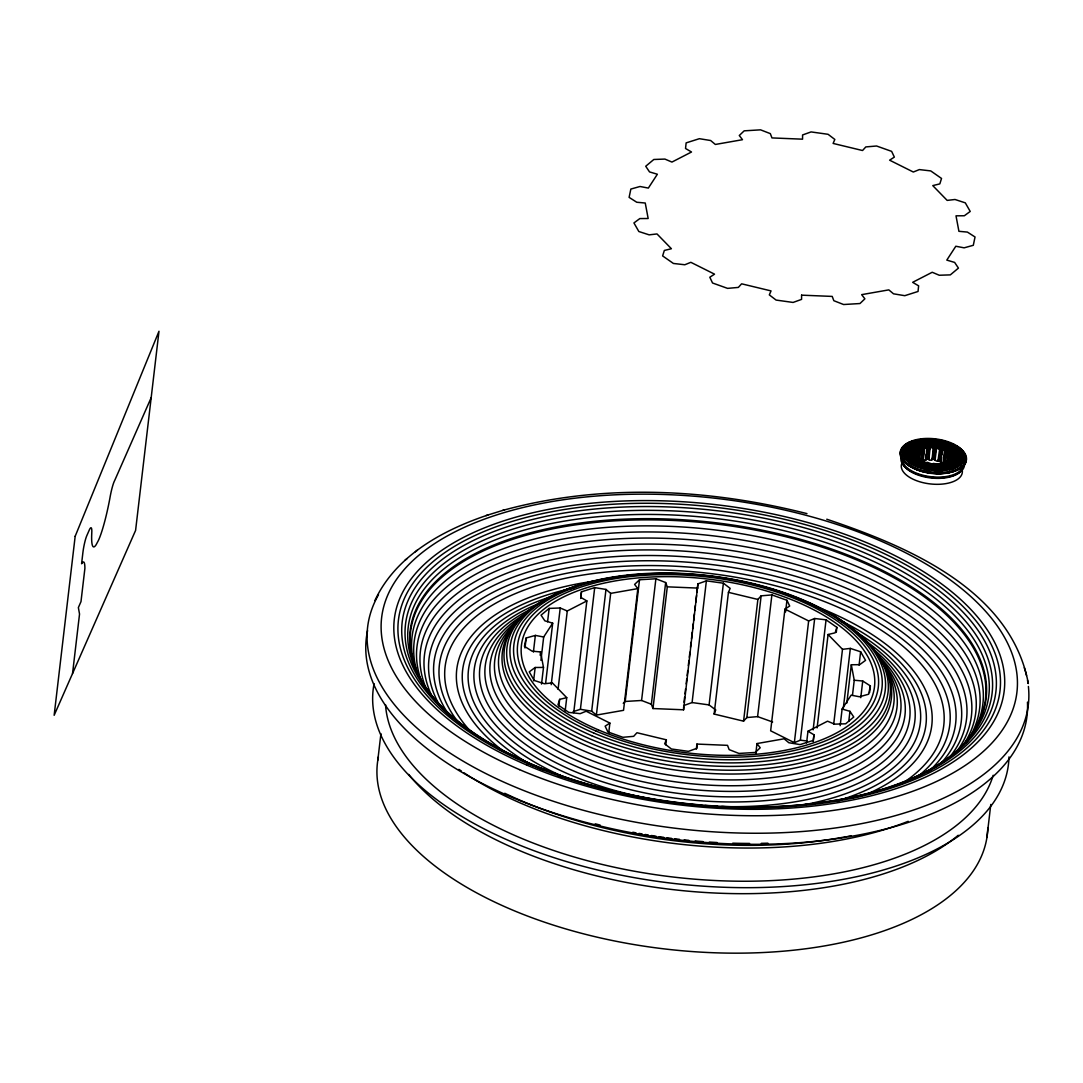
<?xml version="1.0" encoding="UTF-8"?>
<svg xmlns="http://www.w3.org/2000/svg" width="1083" height="1083" viewBox="0 0 1083 1083"><rect width="100%" height="100%" fill="white"/><g stroke="black" fill="none" stroke-linecap="round" stroke-linejoin="round"><path stroke-width="1.5" d="M573.042 711.653L580.407 709.324L591.684 711.152L596.381 715.091L623.537 710.326L637.833 588.611L634.611 584.427L639.511 579.757L655.892 578.769L665.652 582.546L651.357 704.248L652.981 708.539L683.59 709.798L683.603 706.996M806.591 742.911L807.972 731.242L813.956 734.775L813.36 740.393L800.107 744.603L788.83 742.735L784.146 738.796L756.976 743.561L760.212 747.757L755.298 752.455L738.931 753.443L729.157 749.626L727.532 745.348L696.924 744.075L696.897 748.299L688.422 751.358L671.419 748.989L664.651 743.818L666.37 739.824L636.939 732.731L633.677 736.332L622.915 737.293L607.874 731.932L605.14 726.165L609.878 723.078L586.174 711.233L580.15 713.67L568.751 712.384L557.948 704.83L559.667 699.361L566.734 697.655L565.164 710.99M683.59 709.798L697.912 583.872L706.387 580.84L723.39 583.209L730.159 588.367L728.439 592.347L714.144 714.063L743.574 721.156L746.85 717.555L761.146 595.84L771.895 594.919L786.948 600.28L789.683 606.02L784.945 609.106L770.649 730.808L794.353 742.654L800.378 740.203L806.876 740.962M926.52 452.017L927.048 447.455L930.162 447.265C924.408 464.593 935.319 464.472 933.384 447.401L936.605 447.848C930.798 463.673 941.127 467.084 939.706 448.592L942.562 449.607L942.02 454.183M931.949 459.991L933.384 447.401M637.833 588.611L610.677 593.376L605.979 589.436L594.702 587.609L581.463 591.805L580.867 597.41L586.851 600.93L573.733 712.628M920.252 460.925L921.633 459.95L925.938 460.045L927.048 447.455M927.373 447.875L921.741 448.2L920.848 461.277M72.547 673.531L79.533 614.061L78.369 607.577L80.995 601.606L84.894 568.413A35.238 4.589 -79 0 0 81.591 563.742L82.89 552.682A12.576 1.638 -79 0 1 86.816 535.652L89.442 529.682A20.496 2.667 -79 0 1 91.838 531.225L91.662 535.936A50.265 6.539 -79 0 0 96.103 544.763L98.391 540.498A46.366 6.038 -79 0 0 109.843 498.478A16.597 2.166 -79 0 1 114.69 480.486L151.187 397.637M377.818 760.09L380.932 733.651M524.998 647.986L526.176 637.982L535.354 635.41L543.68 636.994L552.696 623.158L544.857 620.83L541.053 615.171L549.149 608.402L560.222 607.996L567.275 610.988L586.851 600.93M533.405 652.088L535.354 635.41M533.594 680.841L535.164 667.494L543.49 667.426L541.527 684.09M540.173 655.269L540.566 651.939L532.078 651.167L524.443 646.294L526.176 637.982M540.931 660.346L543.68 636.994M547.592 621.75L549.149 608.402M545.642 683.17L552.696 623.158M551.22 684.7L560.222 607.996M558.07 689.343L567.275 610.988M558.882 706.035L559.667 699.361M580.678 598.479L581.463 591.805M580.407 709.324L594.702 587.609M591.684 711.152L605.979 589.436M596.381 715.091L610.677 593.376M608.7 733.083L609.878 723.078M623.253 703.327L625.216 701.459L639.511 579.757M651.357 704.248L641.583 700.471L655.892 578.769M652.981 708.539L667.29 586.837L665.652 582.546M665.788 744.833L666.37 739.824M684.009 702.244L684.591 697.249M684.984 693.919L685.58 688.91M686.162 683.914L686.757 678.906M687.15 675.575L687.732 670.567M688.314 665.571L688.91 660.562M689.302 657.232L689.885 652.237M690.467 647.228L691.062 642.233M691.455 638.889L692.24 632.228M692.633 628.885L693.215 623.889M693.607 620.559L694.393 613.885M694.785 610.555L695.367 605.546M695.76 602.216L696.545 595.542M696.938 592.211L697.912 583.872M683.617 705.588L692.091 702.556L706.387 580.84M696.342 749.084L696.924 744.075M715.863 710.069L709.094 704.925L723.39 583.209M743.574 721.156L757.87 599.441L761.146 595.84M772.639 721.995L757.599 716.621L771.895 594.919M755.812 753.565L756.976 743.561M785.568 611.949L786.948 600.28M794.353 742.654L808.649 620.938L814.673 618.501L826.058 619.828L836.861 627.368L836.279 632.377M800.378 740.203L814.673 618.501M813.13 729.861L826.058 619.828M813.171 741.435L813.956 734.775M817.11 727.884L828.075 634.516L835.155 632.81L836.861 627.368M833.68 724.337L842.493 649.313L828.075 634.516M840.164 725.691L842.114 709.027L851.143 695.164L859.455 696.762L868.634 694.217L870.366 685.918L862.731 681.004L854.243 680.232L851.319 664.745L859.658 664.678L865.547 660.359L860.633 651.776L850.345 648.406L842.493 649.313M843.291 708.431L850.345 648.406M846.825 703.097L851.319 664.745M848.774 721.332L849.952 711.328L842.114 709.027M852.483 695.245L854.243 680.232M859.076 665.111L860.633 651.776M860.782 697.682L862.731 681.004M869.581 692.579L870.366 685.918M917.599 455.753L918.858 451.327L917.694 450.528L922.269 449.107M917.788 455.943L918.506 449.851M918.14 457.419L918.858 451.327M918.722 457.419L919.616 449.811M919.25 459.233L920.32 450.108M921.024 454.278L921.741 448.2M921.633 459.95L923.054 447.78M922.757 460.126L924.192 447.956M923.23 460.519L924.652 448.348M925.938 460.045L926.155 455.063M925.627 459.625L927.535 446.981M928.727 459.436L927.752 459.057L929.173 446.886M928.889 459.869L930.162 447.265M931.949 459.571L932.801 459.273L934.223 447.103M935.17 460.018L934.494 459.503L935.929 447.333M935.008 460.424L936.605 447.848M937.946 461.128L939.706 448.592M940.653 462.089L942.088 449.919L946.19 450.988L944.769 463.172L943.022 463.28L939.354 460.681L940.775 448.497M940.856 461.209L942.291 449.039A19.887 9.788 6.7 0 0 939.8 448.308M941.127 461.791L941.668 457.216M943.022 463.28L944.457 451.11M943.631 463.037L945.053 450.866M945.324 461.588L946.393 452.464L947.273 451.746L946.19 450.988M946.569 456.864L947.111 452.288M946.745 456.309L947.273 451.746M946.948 461.548L947.842 453.939L946.393 452.464M947.733 461.466L948.627 453.858L950.143 455.05L948.722 455.483L948.004 461.575M917.964 452.708L916.204 452.816L917.937 455.753L916.516 456.2L920.266 458.772L919.386 459.49L924.584 461.317L924.381 462.211L925.884 462.739L927.278 462.279L932.436 464.147L933.289 463.416L939.123 464.255L939.286 463.362L943.604 463.47L946.339 461.128L948.153 461.399L948.965 460.722L948.722 455.483M948.938 460.275L949.656 454.197M986.911 837.484L990.796 804.452M714.144 714.063L715.294 711.396M374.908 600.51C395.85 555.579 442.825 530.088 487.905 515.007M405.001 560.249L407.086 558.557M415.385 551.775L417.388 550.137M535.164 667.494L529.262 671.853L534.176 680.435L544.478 683.766L552.33 682.859L566.734 697.655M942.088 449.919L942.562 449.607A21.132 10.41 6.7 0 1 943.821 450.027M807.972 731.242L827.547 721.183L834.587 724.161L845.661 723.796L853.756 717.027L849.952 711.328M502.688 510.418C601.837 483.14 707.957 488.501 806.97 513.626M485.969 515.603L504.488 509.863M947.842 453.939L948.627 453.858M938.271 460.762L939.354 460.681M746.85 717.555L757.599 716.621M926.114 459.165L927.752 459.057M625.216 701.459L641.583 700.471M930.324 447.699L933.384 447.821M667.29 586.837L697.885 588.096M949.019 457.04L950.63 457.608L948.708 458.529L947.801 459.909L948.586 460.14M932.801 459.273L934.494 459.503M692.091 702.556L709.094 704.925M936.429 448.254L939.381 448.958M728.439 592.347L757.87 599.441M826.762 519.217C907.216 546.184 1010.899 589.802 1028.349 683.535M784.945 609.106L808.649 620.938M540.566 651.939L543.49 667.426M957.061 446.21A33.262 16.38 6.7 0 1 956.519 469.44A33.262 16.38 6.7 0 1 909.72 465.027A33.262 16.38 6.7 0 1 910.261 441.783M911.859 441.201A33.262 16.38 6.7 0 1 913.551 440.673M915.325 440.212A33.262 16.38 6.7 0 1 917.179 439.82M923.109 439.048A33.262 16.38 6.7 0 1 933.763 439.184M938.081 439.739A33.262 16.38 6.7 0 1 940.22 440.104M942.318 440.551A33.262 16.38 6.7 0 1 944.39 441.065M952.092 443.692A33.262 16.38 6.7 0 1 953.839 444.477M965.319 455.483A33.262 16.38 6.7 0 1 932.869 473.149A33.262 16.38 6.7 0 1 901.394 449.445M902.044 448.484A33.262 16.38 6.7 0 1 902.829 447.55M963.098 452.261A33.262 16.38 6.7 0 1 963.978 453.317M965.576 457.771A32.734 16.11 6.7 0 1 965.467 461.994M965.102 463.01A32.734 16.11 6.7 0 1 949.195 472.378M947.3 472.702A32.734 16.11 6.7 0 1 918.506 469.981M916.638 469.305A32.734 16.11 6.7 0 1 902.301 459.124M901.706 458.055A32.734 16.11 6.7 0 1 900.921 455.902M964.087 464.066A32.219 15.866 6.7 0 1 963.45 465.013M962.692 465.92A32.219 15.866 6.7 0 1 958.428 469.115M957.074 469.792A32.219 15.866 6.7 0 1 952.444 471.498M950.725 471.944A32.219 15.866 6.7 0 1 948.925 472.323M945.148 472.892A32.219 15.866 6.7 0 1 930.757 472.716M920.618 470.577A32.219 15.866 6.7 0 0 928.673 472.418A31.759 15.636 6.7 0 1 920.767 470.631M916.881 469.291A32.219 15.866 6.7 0 1 915.108 468.573M913.416 467.815A32.219 15.866 6.7 0 1 908.881 465.243M907.568 464.309A32.219 15.866 6.7 0 1 902.166 458.217M901.719 457.161A32.219 15.866 6.7 0 1 901.218 455.05M945.513 450.582A22.174 10.925 6.7 0 1 949.466 467.315A22.174 10.925 6.7 0 1 916.286 464.187A22.174 10.925 6.7 0 1 920.997 448.267A20.252 9.977 6.7 0 0 917.342 449.811M923.515 447.78A22.174 10.925 6.7 0 1 924.841 447.604M939.002 448.484A22.174 10.925 6.7 0 1 940.382 448.822M943.036 449.621A22.174 10.925 6.7 0 1 944.295 450.081M947.449 451.638A21.633 10.654 6.7 0 1 947.774 467.463A21.633 10.654 6.7 0 1 916.123 463.429A21.633 10.654 6.7 0 1 921.322 448.308M923.772 447.848A21.633 10.654 6.7 0 1 925.058 447.672M938.88 448.538A21.633 10.654 6.7 0 1 940.22 448.863M942.806 449.648A21.633 10.654 6.7 0 1 944.051 450.095M945.229 450.569A21.633 10.654 6.7 0 1 946.366 451.083M950.712 453.926A21.132 10.41 6.7 0 1 944.579 467.856A21.132 10.41 6.7 0 1 915.487 462.224A21.132 10.41 6.7 0 1 921.619 448.294M924.016 447.834A21.132 10.41 6.7 0 1 925.275 447.672M944.985 450.501A21.132 10.41 6.7 0 1 946.082 451.002M947.138 451.53A21.132 10.41 6.7 0 1 949.926 453.29M943.266 449.54A22.743 11.196 6.7 0 1 955.003 463.294A22.743 11.196 6.7 0 1 932.774 469.9M929.823 469.521A22.743 11.196 6.7 0 1 925.505 468.614M924.124 468.235A22.743 11.196 6.7 0 1 910.478 457.635A22.743 11.196 6.7 0 1 920.672 448.132M921.944 447.875A22.743 11.196 6.7 0 1 926.006 447.347M936.24 447.807A22.743 11.196 6.7 0 0 934.764 447.59A20.252 9.977 6.7 0 1 936.037 447.739M939.137 448.362A22.743 11.196 6.7 0 1 940.545 448.714M950.36 453.709A20.672 10.18 6.7 0 1 945.459 467.044A20.672 10.18 6.7 0 1 917.518 463.037A20.672 10.18 6.7 0 1 918.763 449.174M919.765 448.809A20.672 10.18 6.7 0 1 920.807 448.484M924.259 447.753A20.672 10.18 6.7 0 1 925.491 447.59M934.71 447.712A20.672 10.18 6.7 0 1 936.05 447.902M939.963 448.728A20.672 10.18 6.7 0 1 941.222 449.079M942.44 449.472A20.672 10.18 6.7 0 1 943.618 449.892M944.755 450.352A20.672 10.18 6.7 0 1 945.838 450.853M946.867 451.367A20.672 10.18 6.7 0 1 949.588 453.087M950.468 453.709A19.887 9.788 6.7 0 1 944.742 466.028A19.887 9.788 6.7 0 1 918.479 462.265A19.887 9.788 6.7 0 1 918.506 449.12M919.399 448.741A19.887 9.788 6.7 0 1 921.362 448.078M922.418 447.807A19.887 9.788 6.7 0 1 925.87 447.211M934.751 447.32A19.887 9.788 6.7 0 1 937.309 447.739M943.307 449.431A19.887 9.788 6.7 0 1 946.434 450.853M947.368 451.381A19.887 9.788 6.7 0 1 949.805 453.1M942.291 449.283A20.252 9.977 6.7 0 1 950.725 463.89A20.252 9.977 6.7 0 1 922.526 464.973A20.252 9.977 6.7 0 1 916.556 450.271M923.312 447.793A20.252 9.977 6.7 0 1 925.681 447.441M939.868 448.552A20.252 9.977 6.7 0 1 941.1 448.89M939.286 448.172A23.325 11.493 6.7 0 1 955.964 459.03A23.325 11.493 6.7 0 1 945.689 469.535M944.39 469.819A23.325 11.493 6.7 0 1 932.747 470.266M928.226 469.616A23.325 11.493 6.7 0 1 925.302 468.953M923.894 468.546A23.325 11.493 6.7 0 1 921.186 467.626M919.9 467.098A23.325 11.493 6.7 0 1 910.045 455.063A23.325 11.493 6.7 0 1 925.816 447.13A17.775 8.759 6.7 0 1 951.023 457.852A17.775 8.759 6.7 0 1 923.393 461.981A17.775 8.759 6.7 0 1 925.748 447.008M934.805 447.387A23.325 11.493 6.7 0 1 937.81 447.861M947.287 469.494A23.921 11.778 6.7 0 0 955.869 457.473A23.921 11.778 6.7 0 0 934.846 447.117A19.589 9.639 6.7 0 1 938.541 447.699M943.293 470.333A23.921 11.778 6.7 0 1 941.872 470.523M926.601 469.575A23.921 11.778 6.7 0 1 925.112 469.21M922.256 468.357A23.921 11.778 6.7 0 1 920.888 467.856M919.575 467.328A23.921 11.778 6.7 0 1 918.316 466.759M917.125 466.15A23.921 11.778 6.7 0 1 916.001 465.514M914.945 464.851A23.921 11.778 6.7 0 1 925.627 446.846M928.645 446.724A23.921 11.778 6.7 0 1 930.189 446.751M909.558 462.116A28.469 14.025 6.7 0 1 915.325 444.03A28.469 14.025 6.7 0 1 953.094 448.213A28.469 14.025 6.7 0 1 955.544 467.206M954.353 467.802A28.469 14.025 6.7 0 1 953.081 468.357M918.844 467.369A28.469 14.025 6.7 0 1 917.274 466.732M914.363 465.324A28.469 14.025 6.7 0 1 913.023 464.58M934.791 446.819A19.426 9.557 6.7 0 1 950.901 461.805A19.426 9.557 6.7 0 1 919.792 461.94A19.426 9.557 6.7 0 1 924.963 446.859M926.127 446.71A19.426 9.557 6.7 0 1 933.532 446.683M943.212 449.107A19.589 9.639 6.7 0 1 948.857 463.768A19.589 9.639 6.7 0 1 919.941 462.455A19.589 9.639 6.7 0 1 920.591 448.078M921.592 447.78A19.589 9.639 6.7 0 1 924.855 447.076M928.456 446.751A19.589 9.639 6.7 0 1 930.96 446.738M939.746 447.996A19.589 9.639 6.7 0 1 942.088 448.7M944.254 469.535A29.227 14.39 6.7 0 1 904.576 450.853A29.227 14.39 6.7 0 1 950.4 444.896A29.227 14.39 6.7 0 1 946 469.318M912.807 463.741A28.943 14.255 6.7 0 1 915.149 442.852A28.943 14.255 6.7 0 1 957.169 449.58A28.943 14.255 6.7 0 1 947.503 469.291M933.059 469.846A28.943 14.255 6.7 0 0 944.105 469.792A28.997 14.282 6.7 0 1 933.072 469.778M929.309 469.372A28.943 14.255 6.7 0 1 925.627 468.655M914.16 464.499A28.943 14.255 6.7 0 0 923.826 468.208A28.997 14.282 6.7 0 1 909.612 445.235A28.997 14.282 6.7 0 1 955.314 448.064A28.997 14.282 6.7 0 1 945.865 469.508M929.309 469.305A28.997 14.282 6.7 0 1 925.613 468.587M961.934 469.656A30.703 15.121 6.7 0 1 932.179 478.104A30.703 15.121 6.7 0 1 902.938 464.079M902.505 463.077A30.703 15.121 6.7 0 1 902.193 462.062M962.327 470.78A30.703 15.121 6.7 0 1 928.483 483.695A30.703 15.121 6.7 0 1 902.41 462.184M964.439 463.659A31.989 15.744 6.7 0 1 930.229 477.265A31.989 15.744 6.7 0 1 901.543 455.672M962.909 466.543A30.703 15.121 6.7 0 1 930.324 476.642A30.703 15.121 6.7 0 1 902.125 458.813M961.866 465.988A30.703 15.121 6.7 0 1 961.149 466.854M903.466 459.517A30.703 15.121 6.7 0 0 928.727 473.041A30.703 15.121 6.7 0 0 959.335 468.465A31.759 15.636 6.7 0 1 948.667 472.364M960.594 467.342A30.987 15.257 6.7 0 1 956.045 470.252M954.651 470.848A30.987 15.257 6.7 0 1 953.162 471.389M951.591 471.877A30.987 15.257 6.7 0 1 905.307 462.13M961.812 466.245A31.339 15.433 6.7 0 1 959.971 467.883M958.875 468.641A31.339 15.433 6.7 0 1 956.357 470.022M954.949 470.631A31.339 15.433 6.7 0 1 948.424 472.472M946.623 472.784A31.339 15.433 6.7 0 1 917.26 469.535M915.541 468.831A31.339 15.433 6.7 0 1 909.476 465.595M908.204 464.688A31.339 15.433 6.7 0 1 904.21 460.803M962.232 466.042A31.759 15.636 6.7 0 1 961.366 466.895M946.84 472.675A31.759 15.636 6.7 0 1 930.757 472.743M918.898 470.036A31.759 15.636 6.7 0 1 913.673 467.91M912.089 467.111A31.759 15.636 6.7 0 1 909.206 465.379M906.728 463.524A31.759 15.636 6.7 0 1 903.168 459.503M905.632 457.121A28.74 14.147 6.7 0 1 922.12 441.972A28.74 14.147 6.7 0 1 957.629 450.704A28.74 14.147 6.7 0 1 951.943 468.506M950.481 468.953A28.74 14.147 6.7 0 1 948.938 469.345M943.97 470.198A28.74 14.147 6.7 0 1 933.005 470.239M927.441 469.44A28.74 14.147 6.7 0 1 925.613 469.061M917.179 466.353A28.74 14.147 6.7 0 1 915.676 465.663M914.242 464.945A28.74 14.147 6.7 0 1 910.451 462.549M909.382 461.683A28.74 14.147 6.7 0 1 906.16 458.055M908.827 461.629A28.131 13.849 6.7 0 1 917.436 444.071A28.131 13.849 6.7 0 1 954.881 450.054A28.131 13.849 6.7 0 1 952.796 468.655A26.791 13.199 6.7 0 0 953.351 451.205A26.791 13.199 6.7 0 0 918.546 445.627A26.791 13.199 6.7 0 0 909.057 461.629M911.981 464.133A28.131 13.849 6.7 0 1 909.774 462.482M914.066 465.027A25.099 12.36 6.7 0 1 915.974 448.037A25.099 12.36 6.7 0 1 950.508 451.3A25.099 12.36 6.7 0 1 951.619 468.573M950.495 469.061A25.099 12.36 6.7 0 1 949.277 469.508M916.353 466.394A25.099 12.36 6.7 0 1 915.176 465.731M909.124 461.967A27.738 13.659 6.7 0 1 931.691 443.529A27.738 13.659 6.7 0 1 958.55 465.013M957.792 465.758A27.738 13.659 6.7 0 1 955.951 467.152M954.881 467.775A27.738 13.659 6.7 0 1 953.717 468.357M912.224 464.445A27.738 13.659 6.7 0 1 911.101 463.646M909.503 461.818A26.263 12.928 6.7 0 1 918.33 446.25A26.263 12.928 6.7 0 1 952.147 451.097A26.263 12.928 6.7 0 1 953.609 468.14M912.17 464.228A26.263 12.928 6.7 0 1 911.182 463.443M910.762 462.739A25.694 12.658 6.7 0 1 917.721 446.954A25.694 12.658 6.7 0 1 951.334 451.218A25.694 12.658 6.7 0 1 953.148 468.127M950.915 469.169A25.694 12.658 6.7 0 1 949.683 469.616M912.59 464.296A25.694 12.658 6.7 0 1 911.629 463.538M909.476 462.251A27.292 13.443 6.7 0 1 932.558 444.165A27.292 13.443 6.7 0 1 957.345 465.988M956.492 466.692A27.292 13.443 6.7 0 1 955.544 467.342M954.489 467.964A27.292 13.443 6.7 0 1 953.338 468.546M910.762 463.294A26.791 13.199 6.7 0 1 909.869 462.468M1028.39 686.446A332.63 163.79 6.7 0 1 663.27 826.667A332.63 163.79 6.7 0 1 378.522 594.716M1024.315 667.737A332.63 163.79 6.7 0 1 1026.522 675.548M1027.496 680.219A332.63 163.79 6.7 0 1 1027.997 683.346M1027.456 702.163A332.63 163.79 6.7 0 1 683.576 840.435A332.63 163.79 6.7 0 1 367.584 630.631M867.361 642.233A221.812 109.221 6.7 0 1 898.917 754.689A221.812 109.221 6.7 0 1 722.415 806.551M716.039 806.348A221.812 109.221 6.7 0 1 706.441 805.847M698.413 805.278A221.812 109.221 6.7 0 1 691.996 804.723M687.191 804.249A221.812 109.221 6.7 0 1 682.371 803.708M677.579 803.126A221.812 109.221 6.7 0 1 672.773 802.489M669.592 802.043A221.812 109.221 6.7 0 1 664.813 801.325M661.632 800.811A221.812 109.221 6.7 0 1 658.464 800.283M655.296 799.728A221.812 109.221 6.7 0 1 482.693 707.091A221.812 109.221 6.7 0 1 544.803 601.241M875.145 650.707A216.397 106.554 6.7 0 1 828.806 788.884A216.397 106.554 6.7 0 1 539.713 753.727A216.397 106.554 6.7 0 1 531.469 608.903M878.34 655.621A211.32 104.063 6.7 0 1 822.349 785.161A211.32 104.063 6.7 0 1 546.874 751.656A211.32 104.063 6.7 0 1 526.988 612.897M856.22 632.201A227.471 112.009 6.7 0 1 802.016 805.129M566.504 778.095A227.471 112.009 6.7 0 1 554.306 595.691M880.858 659.791A206.65 101.761 6.7 0 1 681.87 788.383A206.65 101.761 6.7 0 1 523.333 616.308M880.926 660.887A198.866 97.93 6.7 0 1 692.754 778.041A198.866 97.93 6.7 0 1 514.439 625.081M879.748 659.344A202.48 99.704 6.7 0 1 688.274 783.429A202.48 99.704 6.7 0 1 518.689 620.545M856.734 632.499A194.223 95.642 6.7 0 1 818.586 758.127A194.223 95.642 6.7 0 1 557.055 726.327A194.223 95.642 6.7 0 1 553.413 595.609M571.486 588.421A194.223 95.642 6.7 0 1 575.655 587.067M838.296 619.408A194.223 95.642 6.7 0 1 843.928 623.036M846.635 624.891A194.223 95.642 6.7 0 1 851.834 628.654M877.717 655.54A195.874 96.455 6.7 0 1 690.778 771.922A195.874 96.455 6.7 0 1 520.842 618.352M750.519 583.48A191.826 94.451 6.7 0 1 863.219 731.77A191.826 94.451 6.7 0 1 566.585 727.465A191.826 94.451 6.7 0 1 593.322 581.205M594.811 580.854A191.826 94.451 6.7 0 1 615.076 577.049M618.312 576.576A191.826 94.451 6.7 0 1 623.212 575.939M626.515 575.56A191.826 94.451 6.7 0 1 634.868 574.748M638.253 574.477A191.826 94.451 6.7 0 1 648.731 573.868M680.99 573.936A191.826 94.451 6.7 0 1 690.331 574.477M696.586 574.965A191.826 94.451 6.7 0 1 702.826 575.547M707.497 576.061A191.826 94.451 6.7 0 1 712.181 576.63M716.838 577.253A191.826 94.451 6.7 0 1 719.951 577.699M724.595 578.403A191.826 94.451 6.7 0 1 736.887 580.583M741.449 581.49A191.826 94.451 6.7 0 1 749.016 583.141M617.96 792.174A295.321 145.42 6.7 0 1 471.146 546.225A295.321 145.42 6.7 0 1 959.24 614.264A295.321 145.42 6.7 0 1 721.048 806.537M717.839 806.375A295.321 145.42 6.7 0 1 705.033 805.508M701.838 805.251A295.321 145.42 6.7 0 1 658.694 800.066M657.11 799.809A295.321 145.42 6.7 0 1 639.742 796.763M638.185 796.465A295.321 145.42 6.7 0 1 619.503 792.526M489.069 743.182A292.302 143.931 6.7 0 1 500.887 537.723A292.302 143.931 6.7 0 1 915.622 584.4A292.302 143.931 6.7 0 1 887.708 788.045M886.26 788.532A292.302 143.931 6.7 0 1 874.374 792.215M872.857 792.648A292.302 143.931 6.7 0 1 866.711 794.326M863.584 795.139A292.302 143.931 6.7 0 1 857.262 796.695M855.665 797.061A292.302 143.931 6.7 0 1 852.456 797.792M839.474 800.445A292.302 143.931 6.7 0 1 836.442 801M562.294 777.134A292.302 143.931 6.7 0 1 557.731 775.496M542.854 769.796A292.302 143.931 6.7 0 1 535.611 766.791M534.176 766.182A292.302 143.931 6.7 0 1 527.962 763.447M517.349 758.493A292.302 143.931 6.7 0 1 514.384 757.044M502.864 751.074A292.302 143.931 6.7 0 1 495.933 747.216M493.212 745.645A292.302 143.931 6.7 0 1 490.531 744.062M958.252 835.25A307.044 151.187 6.7 0 1 675.846 889.942A307.044 151.187 6.7 0 1 408.697 774.413M987.804 827.629A307.044 151.187 6.7 0 1 665.531 949.046A307.044 151.187 6.7 0 1 378.414 756.841M1008.977 756.909A319.837 157.495 6.7 0 1 673.775 883.444A319.837 157.495 6.7 0 1 374.095 683.657M993.179 775.252A307.044 151.187 6.7 0 1 673.978 877.122A307.044 151.187 6.7 0 1 385.521 704.667M908.204 821.307A307.044 151.187 6.7 0 1 464.066 772.856M461.466 771.11A307.044 151.187 6.7 0 1 458.908 769.363M851.008 835.724A309.86 152.581 6.7 0 1 847.84 836.347M846.243 836.658A309.86 152.581 6.7 0 1 504.746 793.27M840.652 620.654A233.278 114.879 6.7 0 1 837.958 800.716M528.314 763.271A233.278 114.879 6.7 0 1 572.406 588.218M815.607 606.331A239.153 117.763 6.7 0 1 866.806 794.205M503.866 751.48A239.153 117.763 6.7 0 1 597.802 580.623M423.101 685.322A281.336 138.529 6.7 0 1 708.769 541.486A281.336 138.529 6.7 0 1 963.261 745.131M417.957 674.736A284.68 140.181 6.7 0 1 717.136 536.329A284.68 140.181 6.7 0 1 966.009 742.884M426.458 689.275A277.397 136.593 6.7 0 1 712.628 547.971A277.397 136.593 6.7 0 1 956.181 752.265M459.138 723.39A256.955 126.535 6.7 0 1 709.487 569.103A256.955 126.535 6.7 0 1 916.881 777.269M448.849 714.78A262.614 129.324 6.7 0 1 709.839 564.338A262.614 129.324 6.7 0 1 929.065 771.123M429.802 693.621A289.405 142.509 6.7 0 1 712.127 523.536A289.405 142.509 6.7 0 1 954.773 752.969M951.023 756.191A289.405 142.509 6.7 0 1 948.41 758.303M944.498 761.281A289.405 142.509 6.7 0 1 942.02 763.055M436.381 701.906A289.405 142.509 6.7 0 1 430.804 694.961M433.105 697.587A289.96 142.78 6.7 0 1 723.864 523.779A289.96 142.78 6.7 0 1 938.771 764.95M936.132 766.669A289.96 142.78 6.7 0 1 933.438 768.348M930.676 770.013A289.96 142.78 6.7 0 1 927.847 771.651M452.68 718.056A289.96 142.78 6.7 0 1 435.014 699.902M472.296 733.218A251.053 123.624 6.7 0 1 544.681 583.385A251.053 123.624 6.7 0 1 866.4 621.263A251.053 123.624 6.7 0 1 901.787 783.781M415.872 669.998A287.388 141.521 6.7 0 1 711.666 529.546A287.388 141.521 6.7 0 1 972.751 733.164M971.884 734.585A287.388 141.521 6.7 0 1 967.105 741.544M418.011 675.616A287.388 141.521 6.7 0 1 416.427 671.568M432.442 697.262A272.916 134.387 6.7 0 1 711.937 553.751A272.916 134.387 6.7 0 1 948.464 758.614M439.969 706.021A267.961 131.95 6.7 0 1 708.363 558.936A267.961 131.95 6.7 0 1 941.344 762.906M767.888 843.183A313.38 154.314 6.7 0 1 761.254 843.346M749.585 843.44A313.38 154.314 6.7 0 1 732.758 843.183M717.136 842.533A313.38 154.314 6.7 0 1 709.297 842.06M703.029 841.613A313.38 154.314 6.7 0 1 695.178 840.963M688.896 840.367A313.38 154.314 6.7 0 1 684.199 839.88M679.488 839.352A313.38 154.314 6.7 0 1 674.79 838.797M671.663 838.418A313.38 154.314 6.7 0 1 666.966 837.795M663.838 837.376A313.38 154.314 6.7 0 1 659.154 836.699M656.041 836.225A313.38 154.314 6.7 0 1 651.384 835.507M648.27 834.993A313.38 154.314 6.7 0 1 645.17 834.479M642.084 833.937A313.38 154.314 6.7 0 1 638.984 833.396M635.911 832.827A313.38 154.314 6.7 0 1 632.824 832.245M600.077 825.056A313.38 154.314 6.7 0 1 595.23 823.825M801.596 295.158L801.569 299.382L793.094 302.441L776.091 300.072L769.323 294.887L771.042 290.907L741.611 283.814L738.349 287.415L727.586 288.376L712.546 283.001L709.812 277.234L714.55 274.161L690.846 262.316L684.822 264.753L673.423 263.467L662.62 255.913L664.339 250.444L671.406 248.738L657.002 233.942L649.15 234.849L638.848 231.518L633.934 222.936L639.836 218.576L648.162 218.509L645.251 203.022L636.75 202.25L629.115 197.377L630.847 189.065L640.026 186.493L648.351 188.076L657.367 174.241L649.529 171.913L645.725 166.254L653.821 159.485L664.894 159.079L671.947 162.071L691.523 151.999L685.539 148.493L686.135 142.888L699.374 138.692L710.651 140.519L715.349 144.459L742.505 139.693L739.283 135.51L744.183 130.84L760.564 129.838L770.324 133.629L771.962 137.92L802.557 139.179L802.584 134.955L811.059 131.923L828.062 134.292L834.831 139.45L833.111 143.43L862.542 150.523L865.818 146.922L876.567 146.002L891.62 151.363L894.355 157.103L889.617 160.176L913.321 172.021L919.345 169.584L930.73 170.911L941.533 178.451L939.827 183.893L932.761 185.599L947.165 200.396L955.016 199.489L965.305 202.859L970.219 211.442L964.33 215.761L956.005 215.828L958.915 231.315L967.403 232.087L975.038 236.987L973.306 245.299L964.127 247.831L955.815 246.247L946.799 260.11L954.624 262.411L958.441 268.11L950.332 274.879L939.259 275.244L932.219 272.266L912.644 282.325L918.628 285.844L918.032 291.476L904.779 295.686L893.516 293.818L888.818 289.878L861.648 294.644L864.884 298.827L859.97 303.538L843.603 304.526L833.842 300.708L832.204 296.417L801.596 295.158M75.174 536.275L54.15 715.294L135.592 530.413L158.984 331.249L75.174 536.275M922.96 462.319A18.533 9.124 6.7 0 0 951.767 458.001A18.533 9.124 6.7 0 0 925.423 446.683A18.533 9.124 6.7 0 0 922.96 462.319M922.757 462.576A18.885 9.3 6.7 0 0 952.092 458.19A18.885 9.3 6.7 0 0 925.248 446.656A18.885 9.3 6.7 0 0 922.757 462.576M923.176 462.116A18.154 8.935 6.7 0 0 951.402 457.892A18.154 8.935 6.7 0 0 925.586 446.805A18.154 8.935 6.7 0 0 923.176 462.116M922.554 462.888A19.183 9.449 6.7 0 0 952.363 458.434A19.183 9.449 6.7 0 0 925.099 446.71A19.183 9.449 6.7 0 0 922.554 462.888M916.489 465.419A30.283 14.918 6.7 0 0 963.545 458.38A30.283 14.918 6.7 0 0 920.496 439.888A30.283 14.918 6.7 0 0 916.489 465.419M916.259 465.514A30.703 15.121 6.7 0 0 963.978 458.38A30.703 15.121 6.7 0 0 920.32 439.63A30.703 15.121 6.7 0 0 916.259 465.514M915.541 465.974A31.989 15.744 6.7 0 0 965.237 458.542A31.989 15.744 6.7 0 0 919.778 439.008A31.989 15.744 6.7 0 0 915.541 465.974M916.692 465.406A29.891 14.715 6.7 0 0 963.139 458.461A29.891 14.715 6.7 0 0 920.658 440.212A29.891 14.715 6.7 0 0 916.692 465.406M916.868 465.487A29.525 14.539 6.7 0 0 962.76 458.61A29.525 14.539 6.7 0 0 920.78 440.578A29.525 14.539 6.7 0 0 916.868 465.487M593.714 733.001A185.315 91.256 6.7 0 0 881.724 689.925A185.315 91.256 6.7 0 0 618.271 576.779A185.315 91.256 6.7 0 0 593.714 733.001M591.602 735.641A188.794 92.976 6.7 0 0 885.014 691.753A188.794 92.976 6.7 0 0 616.62 576.467A188.794 92.976 6.7 0 0 591.602 735.641M598.046 729.739A177.734 87.52 6.7 0 0 874.265 688.422A177.734 87.52 6.7 0 0 621.601 579.892A177.734 87.52 6.7 0 0 598.046 729.739M595.907 730.998A181.565 89.402 6.7 0 0 878.069 688.788A181.565 89.402 6.7 0 0 619.963 577.929A181.565 89.402 6.7 0 0 595.907 730.998M528.937 764.097A302.847 149.129 6.7 0 0 999.595 693.689A302.847 149.129 6.7 0 0 569.076 508.78A302.847 149.129 6.7 0 0 528.937 764.097M526.649 765.018A307.044 151.187 6.7 0 0 1003.819 693.648A307.044 151.187 6.7 0 0 567.343 506.181A307.044 151.187 6.7 0 0 526.649 765.018M519.461 769.607A319.837 157.495 6.7 0 0 1016.504 695.259A319.837 157.495 6.7 0 0 561.833 499.98A319.837 157.495 6.7 0 0 519.461 769.607M531.008 763.975A298.881 147.18 6.7 0 0 995.507 694.501A298.881 147.18 6.7 0 0 570.619 512.002A298.881 147.18 6.7 0 0 531.008 763.975"/></g></svg>
